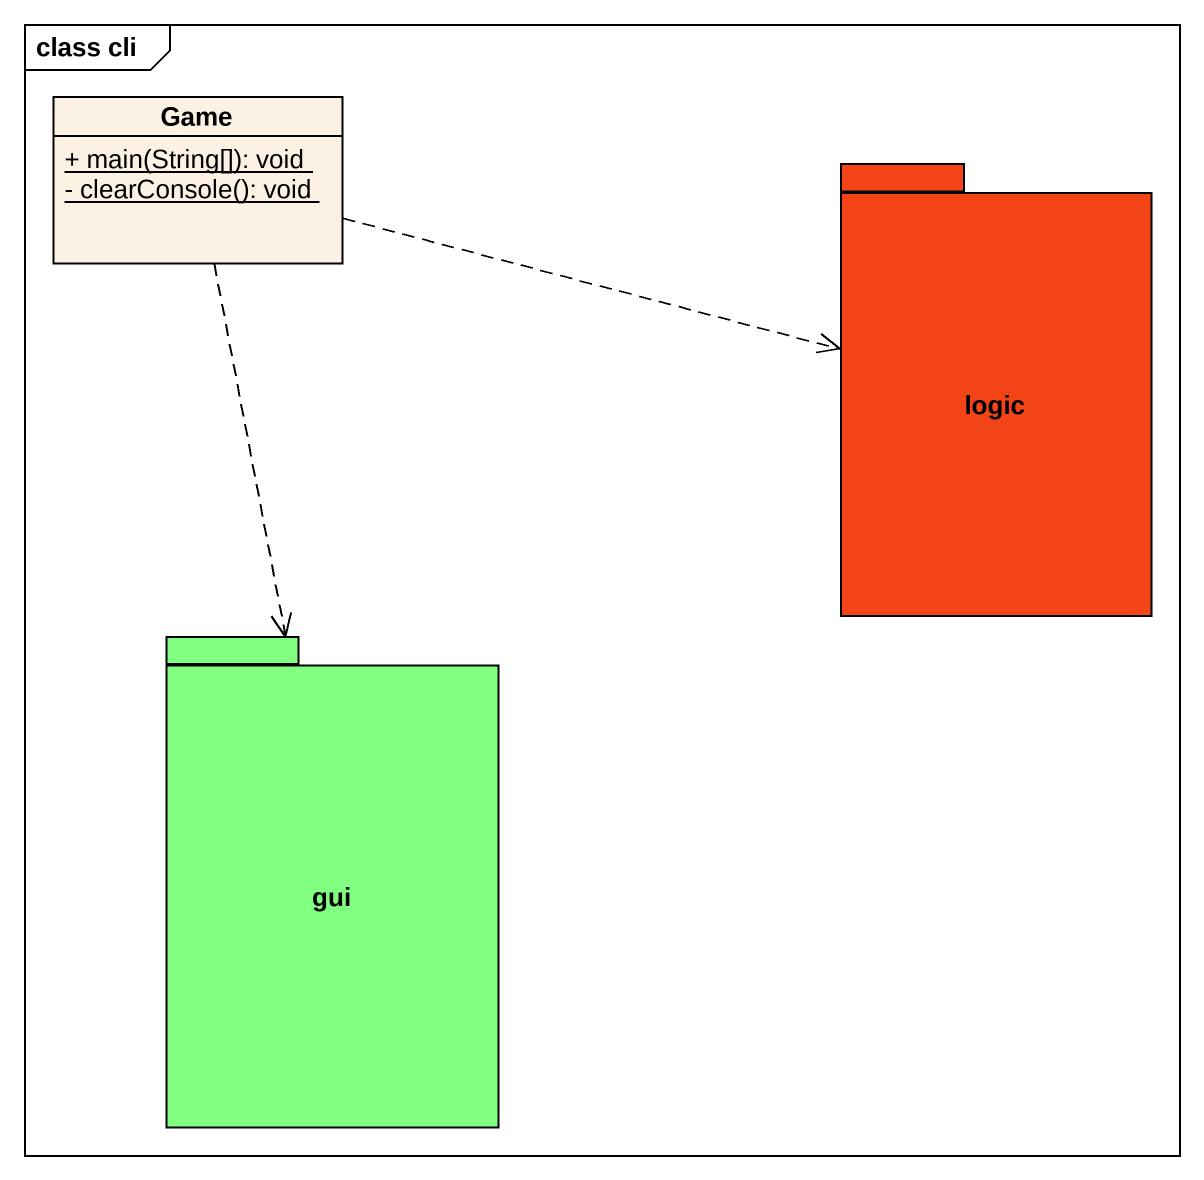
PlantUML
@startuml
mainframe class cli
hide circle
hide empty members
skinparam classAttributeIconSize 0
class Game {
  {static} + main(String[]): void
  {static} - clearConsole(): void
}
package logic #F34418 {
}
package gui #80FF80 {
}
Game .right.> logic
Game ..> gui
@enduml
